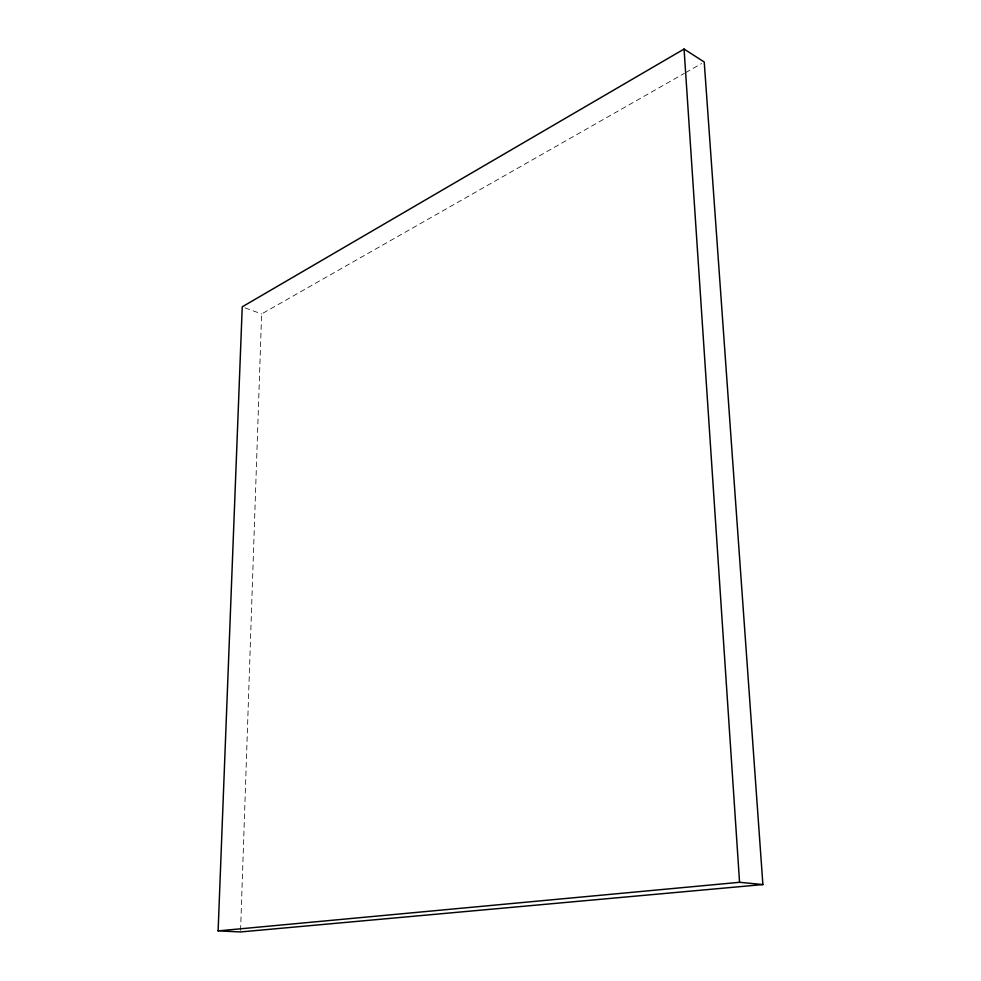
<?xml version="1.0" encoding="UTF-8"?>
<svg xmlns="http://www.w3.org/2000/svg" width="981" height="981" viewBox="0 0 981 981"><rect width="100%" height="100%" fill="white"/><g stroke="black" fill="none" stroke-linecap="round" stroke-linejoin="round"><path stroke-width="0.74" stroke-dasharray="4.91 3.68" d="M240.578 930.417L261.62 313.945L684.297 73.379M685.633 72.619L701.574 63.544M245.005 307.85L261.62 313.945"/><path stroke-width="1.47" d="M218.113 930.895L242.233 306.832L684.064 49.05L704.235 62.024L762.887 884.568L240.517 931.95L218.113 930.895L739.564 882.299L762.887 884.568M684.064 49.05L739.564 882.299"/></g></svg>
